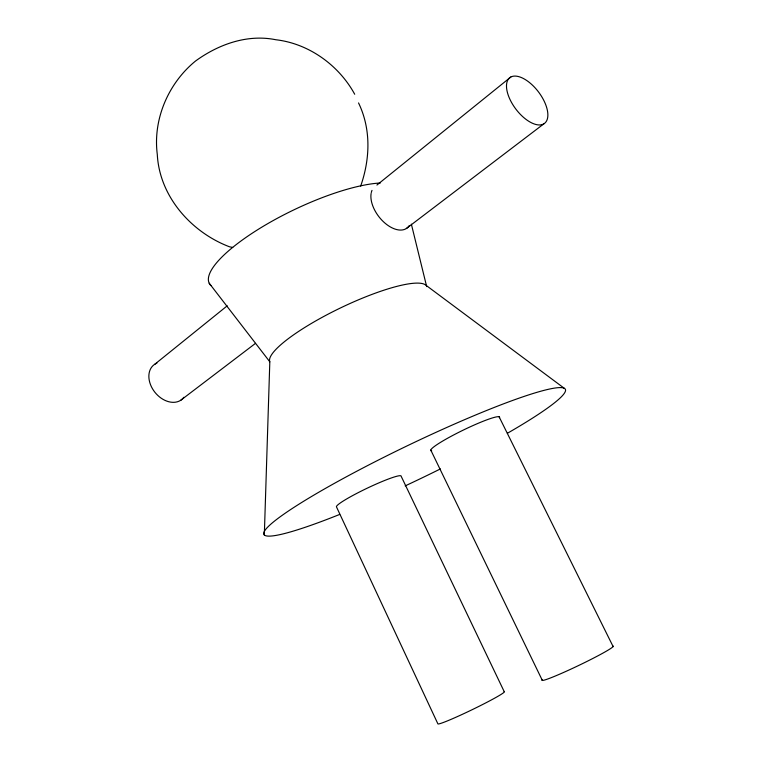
<?xml version="1.0" encoding="UTF-8"?>
<svg xmlns="http://www.w3.org/2000/svg" width="762" height="762" viewBox="0 0 762 762"><rect width="100%" height="100%" fill="white"/><g stroke="black" fill="none" stroke-linecap="round" stroke-linejoin="round"><path stroke-width="1.14" d="M264.319 534.991L269.815 361.807L209.207 283.226M360.674 186.09C370.132 159.029 371.227 129.188 358.54 102.927M154.972 364.112L227.228 305.819M376.914 185.052L510.807 77.038M180.785 400.231L255.47 343.376M406.346 228.524L543.916 123.796A28.689 14.202 52.9 0 0 529.323 82.42A28.689 14.202 52.9 0 0 508.292 95.355A28.689 14.202 52.9 0 0 543.916 123.796M232.724 247.45L229.505 246.793C191.214 232.286 159.439 196.415 157.296 154.448C152.733 119.396 168.316 83.229 195.51 61.046C218.418 44.367 247.307 33.938 275.806 39.738C308.81 43.529 338.89 65.218 354.701 94.25M564.271 388.287L425.148 284.655A87.097 18.126 -25.7 0 0 335.871 310.201A87.097 18.126 -25.7 0 0 269.815 361.807M499.062 416.709L613.134 646.614M430.797 450.104L542.315 680.371M411.366 224.171L426.672 286.598M409.184 225.666A26.241 15.345 52.4 0 1 385.124 223.247A26.241 15.345 52.4 0 1 371.113 193.481M371.294 192.548A26.241 15.345 52.4 0 1 371.999 190.386M431.673 450.875A38.224 4.143 -25.9 0 1 462.696 430.378A38.224 4.143 -25.9 0 1 499.491 417.709M612.791 646.062A39.453 2.457 -25.6 0 1 578.063 665.769A39.453 2.457 -25.6 0 1 542.458 679.59M210.922 285.588A107.633 29.375 -25.7 0 1 261.89 227.114A107.633 29.375 -25.7 0 1 380.305 182.994M339.671 514.436A167.278 17.669 -25.7 0 1 294.427 507.073A167.278 17.669 -25.7 0 1 520.694 397.583A167.278 17.669 -25.7 0 1 507.368 433.292M440.388 468.925A167.278 17.669 -25.7 0 1 405.174 485.889M183.861 397.297A22.241 16.269 50.9 0 1 154.838 392.201A22.241 16.269 50.9 0 1 156.896 363.15M504.215 691.648L401.164 476.269A35.814 3.639 -25.5 0 0 368.36 487.642A35.814 3.639 -25.5 0 0 336.452 506.835L437.912 723.9A36.89 2.153 -25.8 0 0 473.183 709.193A36.89 2.153 -25.8 0 0 504.215 691.648"/></g></svg>
